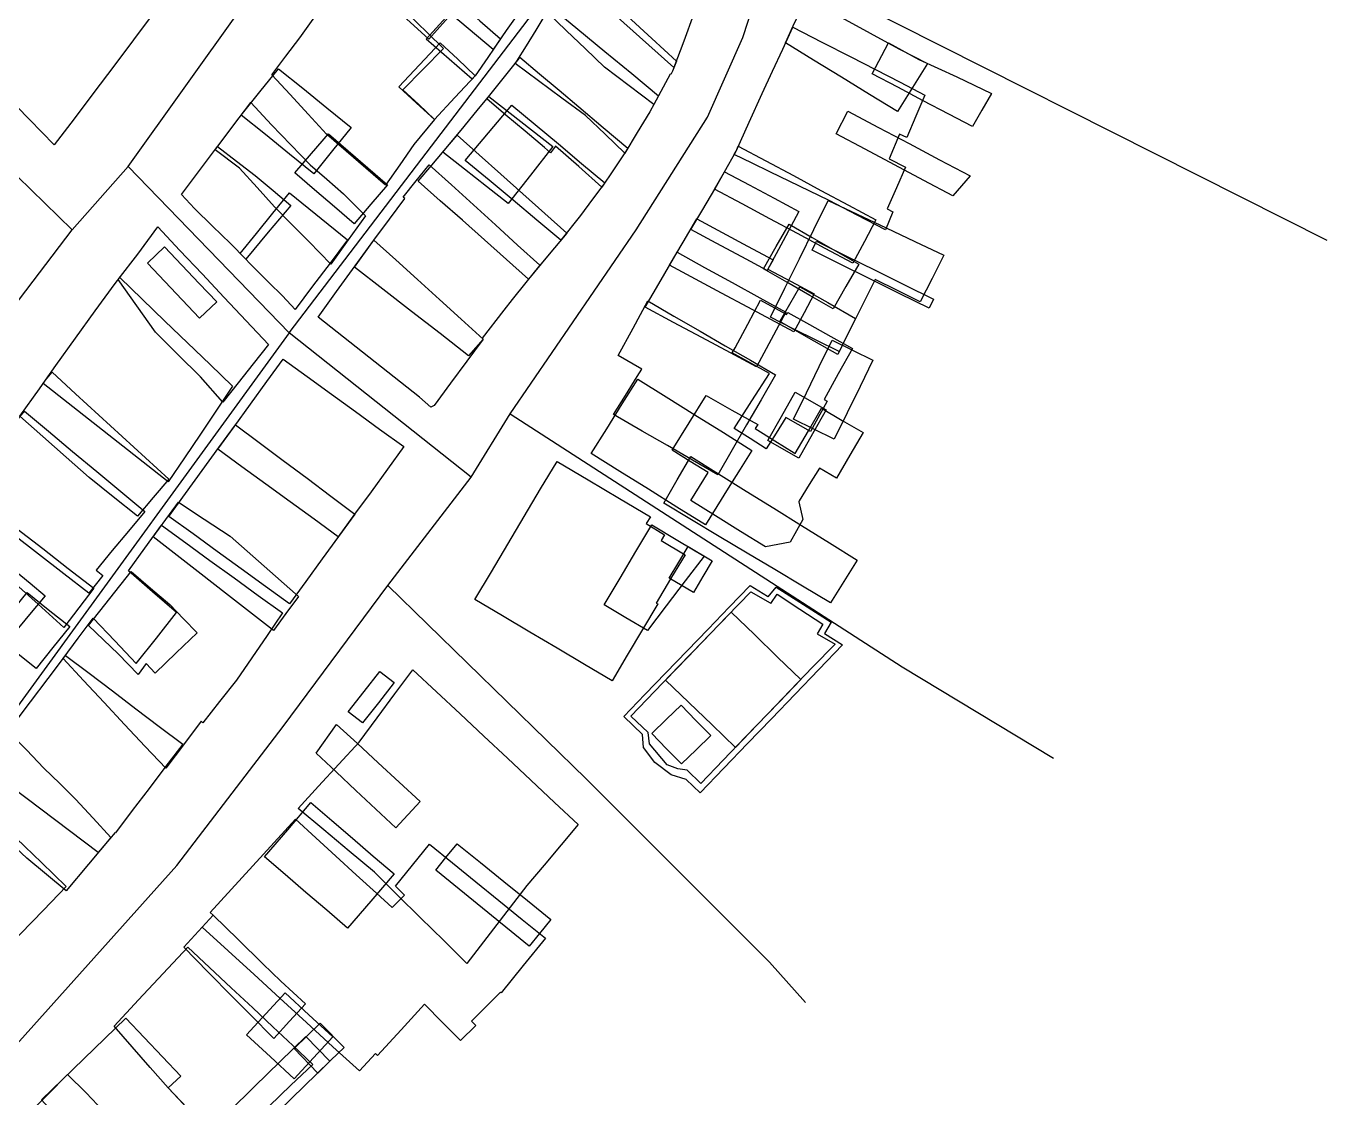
# Model space of a CAD drawing. Header units: metres. Extents: x 2526939 to 2528079, y 1150869 to 1152142.
# Drawn here: x 2527846.1 to 2528025.5, y 1151209 to 1151356.8 of the extents above; entities that cross this region are included whole.
import ezdxf

# ---------------------------------------------------------------- set-up
doc = ezdxf.new("R2010")
doc.units = ezdxf.units.M
doc.layers.add('Buildings', color=7, linetype='Continuous')
doc.layers.add('Roads', color=7, linetype='Continuous')

msp = doc.modelspace()

# ---------------------------------------------------------------- linework, layer by layer
at = {"layer": 'Buildings'}
for points in [[(2527845.587, 1151385.921), (2527849.023, 1151383.103), (2527852.46, 1151380.285), (2527852.984, 1151379.901), (2527855.003, 1151377.335), (2527857.571, 1151374.391), (2527860.825, 1151372.011), (2527864.079, 1151369.631), (2527866.61, 1151367.723), (2527869.14, 1151365.815), (2527866.41, 1151362.186), (2527863.68, 1151358.557), (2527860.95, 1151354.928), (2527858.221, 1151351.3), (2527855.491, 1151347.671), (2527852.761, 1151344.042), (2527850.031, 1151340.413), (2527846.596, 1151343.946), (2527843.16, 1151347.479)], [(2527898.637, 1151358.646), (2527901.511, 1151355.874), (2527903.711, 1151353.713), (2527900.911, 1151350.862), (2527898.111, 1151348.01), (2527900.281, 1151345.98), (2527902.45, 1151343.95), (2527902.45, 1151343.95), (2527899.62, 1151340.491), (2527897.665, 1151337.686), (2527895.71, 1151334.88), (2527892.993, 1151337.225), (2527890.277, 1151339.57), (2527887.56, 1151341.915), (2527885.057, 1151344.643), (2527882.553, 1151347.372), (2527880.05, 1151350.1), (2527881.975, 1151352.65), (2527883.9, 1151355.2), (2527885.975, 1151358.075)]]:
    msp.add_lwpolyline(points, dxfattribs=at)
for points in [[(2527914.2, 1151358.8), (2527912.366, 1151356.184), (2527910.533, 1151353.568), (2527907.091, 1151356.473), (2527903.648, 1151359.379), (2527900.206, 1151362.284), (2527896.763, 1151365.19), (2527893.321, 1151368.095), (2527895.446, 1151371.023), (2527898.025, 1151374.373), (2527900.564, 1151371.679), (2527903.102, 1151368.985), (2527905.641, 1151366.291), (2527908.494, 1151363.794), (2527911.347, 1151361.297), (2527914.2, 1151358.8)], [(2527906.261, 1151360.141), (2527903.98, 1151357.586), (2527901.698, 1151355.031), (2527898.08, 1151358.283), (2527894.462, 1151361.536), (2527890.844, 1151364.788), (2527892.271, 1151366.743), (2527893.8, 1151368.804), (2527895.33, 1151370.864), (2527898.43, 1151367.776), (2527901.529, 1151364.687), (2527904.629, 1151361.599), (2527906.261, 1151360.141)], [(2527938.2, 1151358.4), (2527936.84, 1151354.741), (2527935.479, 1151351.081), (2527932.022, 1151354.175), (2527928.564, 1151357.27), (2527925.107, 1151360.364), (2527921.649, 1151363.458), (2527923.8, 1151366.25), (2527925.636, 1151368.666), (2527929.19, 1151365.711), (2527932.743, 1151362.755), (2527935.472, 1151360.578), (2527938.2, 1151358.4)], [(2527922.348, 1151364.364), (2527925.715, 1151361.27), (2527929.082, 1151358.176), (2527932.449, 1151355.082), (2527935.816, 1151351.988), (2527935.3, 1151350.6), (2527935.05, 1151350.15), (2527934.95, 1151350.2), (2527932.693, 1151345.985), (2527929.299, 1151348.559), (2527925.905, 1151351.133), (2527923.266, 1151353.665), (2527920.628, 1151356.198), (2527917.989, 1151358.73), (2527919.894, 1151361.189), (2527921.45, 1151363.2), (2527922.348, 1151364.364)], [(2527911.55, 1151355.05), (2527909.8, 1151352.5), (2527908.05, 1151349.95), (2527907.643, 1151349.514), (2527904.488, 1151352.265), (2527901.333, 1151355.016), (2527903.587, 1151357.541), (2527905.84, 1151360.065), (2527908.695, 1151357.558), (2527911.55, 1151355.05)], [(2527953.8, 1151360.75), (2527956.205, 1151359.375), (2527958.61, 1151357.999), (2527962.553, 1151355.827), (2527966.496, 1151353.655), (2527970.455, 1151351.651), (2527968.376, 1151348.331), (2527966.296, 1151345.01), (2527962.435, 1151347.384), (2527958.574, 1151349.758), (2527954.712, 1151352.131), (2527950.851, 1151354.505), (2527951.938, 1151356.849), (2527953.8, 1151360.75)], [(2527932.15, 1151345), (2527930.425, 1151342.15), (2527928.7, 1151339.3), (2527925.982, 1151341.893), (2527923.263, 1151344.486), (2527920.03, 1151346.882), (2527916.797, 1151349.277), (2527913.564, 1151351.673), (2527913.806, 1151351.98), (2527915.152, 1151354.108), (2527916.498, 1151356.235), (2527917.85, 1151358.55), (2527918.536, 1151359.436), (2527922.242, 1151356.378), (2527925.949, 1151353.32), (2527929.655, 1151350.261), (2527933.361, 1151347.203), (2527932.15, 1151345)], [(2527970.065, 1151347.305), (2527968.843, 1151344.382), (2527967.621, 1151341.459), (2527966.576, 1151341.895), (2527965.158, 1151338.501), (2527967.439, 1151337.374), (2527966.169, 1151334.486), (2527964.899, 1151331.597), (2527965.681, 1151331.203), (2527964.642, 1151328.708), (2527960.769, 1151330.739), (2527956.895, 1151332.769), (2527952.811, 1151334.739), (2527948.727, 1151336.709), (2527946.253, 1151337.903), (2527943.778, 1151339.096), (2527944.043, 1151339.571), (2527945.848, 1151343.551), (2527947.653, 1151347.531), (2527949.068, 1151350.579), (2527950.482, 1151353.627), (2527951.897, 1151356.675), (2527955.888, 1151354.616), (2527959.879, 1151352.558), (2527963.274, 1151350.807), (2527966.67, 1151349.056), (2527970.065, 1151347.305)], [(2527908.05, 1151349.95), (2527905.25, 1151346.95), (2527902.45, 1151343.95), (2527900, 1151346.203), (2527897.549, 1151348.456), (2527900.405, 1151351.485), (2527903.261, 1151354.514), (2527905.656, 1151352.232), (2527908.05, 1151349.95)], [(2527976.646, 1151342.958), (2527973.389, 1151344.671), (2527969.867, 1151346.524), (2527966.345, 1151348.376), (2527962.823, 1151350.229), (2527965.061, 1151354.484), (2527969.233, 1151352.212), (2527971.854, 1151351.023), (2527974.474, 1151349.834), (2527976.869, 1151348.663), (2527979.263, 1151347.492), (2527977.955, 1151345.225), (2527976.646, 1151342.958)], [(2527890.978, 1151342.841), (2527888.4, 1151339.647), (2527885.822, 1151336.452), (2527882.478, 1151339.151), (2527879.134, 1151341.849), (2527875.79, 1151344.548), (2527878.368, 1151347.743), (2527880.946, 1151350.937), (2527884.29, 1151348.238), (2527887.634, 1151345.54), (2527890.978, 1151342.841)], [(2527922.358, 1151345.666), (2527925.733, 1151342.809), (2527929.108, 1151339.952), (2527928.724, 1151339.321), (2527927.142, 1151336.967), (2527925.559, 1151334.612), (2527922.351, 1151337.425), (2527919.143, 1151340.238), (2527918.446, 1151339.349), (2527917.609, 1151340.058), (2527914.965, 1151342.297), (2527912.321, 1151344.535), (2527909.677, 1151346.774), (2527910.104, 1151347.3), (2527912.114, 1151349.83), (2527914.124, 1151352.36), (2527914.241, 1151352.539), (2527916.947, 1151350.248), (2527919.652, 1151347.957), (2527922.358, 1151345.666)], [(2527888.164, 1151323.989), (2527885.127, 1151327.121), (2527882.754, 1151329.497), (2527880.38, 1151331.872), (2527877.983, 1151334.547), (2527875.586, 1151337.221), (2527872.209, 1151339.762), (2527874.669, 1151343.023), (2527877.128, 1151346.283), (2527879.991, 1151343.173), (2527882.642, 1151340.417), (2527885.292, 1151337.661), (2527887.61, 1151335.678), (2527889.928, 1151333.694), (2527892.95, 1151330.648), (2527890.557, 1151327.318), (2527888.164, 1151323.989)], [(2527918.793, 1151340.195), (2527915.712, 1151336.266), (2527912.631, 1151332.336), (2527909.621, 1151334.695), (2527906.61, 1151337.055), (2527903.6, 1151339.414), (2527904.545, 1151340.528), (2527906.542, 1151342.956), (2527908.539, 1151345.383), (2527909.955, 1151347.123), (2527912.901, 1151344.814), (2527915.847, 1151342.504), (2527918.793, 1151340.195)], [(2527922.584, 1151330.709), (2527919.879, 1151327.283), (2527916.586, 1151330.035), (2527913.294, 1151332.787), (2527910.001, 1151335.539), (2527906.708, 1151338.291), (2527909.919, 1151342.101), (2527913.129, 1151345.91), (2527916.335, 1151343.232), (2527919.54, 1151340.554), (2527922.746, 1151337.876), (2527925.951, 1151335.198), (2527924.268, 1151332.954), (2527922.584, 1151330.709)], [(2527976.34, 1151336.146), (2527973.955, 1151333.39), (2527969.926, 1151335.533), (2527965.897, 1151337.676), (2527961.867, 1151339.819), (2527957.838, 1151341.962), (2527959.478, 1151345.071), (2527963.694, 1151342.84), (2527967.909, 1151340.609), (2527972.125, 1151338.377), (2527976.34, 1151336.146)], [(2527895.984, 1151334.921), (2527893.68, 1151332.238), (2527891.375, 1151329.554), (2527888.654, 1151331.889), (2527885.934, 1151334.225), (2527883.213, 1151336.56), (2527885.517, 1151339.245), (2527887.821, 1151341.929), (2527890.542, 1151339.593), (2527893.263, 1151337.257), (2527895.984, 1151334.921)], [(2527882.658, 1151332.082), (2527879.544, 1151328.365), (2527876.429, 1151324.648), (2527874.315, 1151326.802), (2527871.848, 1151329.217), (2527869.381, 1151331.632), (2527867.564, 1151333.604), (2527870.046, 1151336.894), (2527872.527, 1151340.183), (2527875.137, 1151338.2), (2527877.746, 1151336.217), (2527880.202, 1151334.149), (2527882.658, 1151332.082)], [(2527920.7, 1151328.25), (2527918.065, 1151325.087), (2527915.43, 1151321.923), (2527912.387, 1151324.624), (2527909.344, 1151327.324), (2527906.302, 1151330.025), (2527903.259, 1151332.725), (2527900.216, 1151335.426), (2527902.1, 1151337.65), (2527904.545, 1151340.528), (2527905.573, 1151341.775), (2527908.598, 1151339.07), (2527911.624, 1151336.365), (2527914.649, 1151333.66), (2527917.675, 1151330.955), (2527920.7, 1151328.25)], [(2527963.341, 1151330.089), (2527961.743, 1151327.103), (2527960.144, 1151324.116), (2527956.33, 1151326.157), (2527952.516, 1151328.198), (2527948.702, 1151330.239), (2527944.888, 1151332.28), (2527941.074, 1151334.321), (2527942.452, 1151336.715), (2527944.043, 1151339.571), (2527944.352, 1151340.252), (2527948.15, 1151338.219), (2527951.948, 1151336.187), (2527955.745, 1151334.154), (2527959.543, 1151332.122), (2527963.341, 1151330.089)], [(2527912.014, 1151317.618), (2527909.05, 1151313.75), (2527909.15, 1151313.65), (2527907.168, 1151311.329), (2527903.228, 1151314.391), (2527899.288, 1151317.453), (2527895.348, 1151320.514), (2527891.408, 1151323.576), (2527894.1, 1151327.3), (2527896.232, 1151330.158), (2527898.364, 1151333.016), (2527898.154, 1151333.208), (2527899.947, 1151335.451), (2527901.74, 1151337.693), (2527904.786, 1151334.921), (2527907.832, 1151332.148), (2527910.879, 1151329.376), (2527913.925, 1151326.603), (2527916.971, 1151323.831), (2527915.061, 1151321.466), (2527913.15, 1151319.1), (2527912.014, 1151317.618)], [(2527942.458, 1151336.726), (2527945.875, 1151334.897), (2527949.291, 1151333.069), (2527952.708, 1151331.24), (2527950.531, 1151327.17), (2527948.353, 1151323.1), (2527944.832, 1151324.984), (2527941.311, 1151326.867), (2527937.79, 1151328.751), (2527939.452, 1151331.531), (2527941.113, 1151334.311), (2527942.458, 1151336.726)], [(2527883.251, 1151317.738), (2527881.485, 1151319.6), (2527879.614, 1151321.46), (2527877.743, 1151323.319), (2527875.671, 1151325.424), (2527877.929, 1151328.214), (2527880.187, 1151331.004), (2527882.445, 1151333.794), (2527885.115, 1151331.633), (2527887.785, 1151329.471), (2527890.455, 1151327.31), (2527888.054, 1151324.119), (2527885.652, 1151320.929), (2527883.251, 1151317.738)], [(2527969.443, 1151318.775), (2527966.328, 1151320.32), (2527963.212, 1151321.864), (2527961.57, 1151318.552), (2527959.928, 1151315.24), (2527958.286, 1151311.928), (2527955.117, 1151313.499), (2527951.947, 1151315.071), (2527948.778, 1151316.642), (2527950.777, 1151320.674), (2527952.776, 1151324.706), (2527954.774, 1151328.737), (2527956.773, 1151332.769), (2527960.756, 1151330.88), (2527964.738, 1151328.991), (2527968.721, 1151327.101), (2527972.703, 1151325.212), (2527971.073, 1151321.994), (2527969.443, 1151318.775)], [(2527954.83, 1151319.87), (2527953.431, 1151317.255), (2527952.031, 1151314.639), (2527948.841, 1151316.347), (2527945.651, 1151318.054), (2527942.06, 1151319.975), (2527938.47, 1151321.897), (2527934.879, 1151323.818), (2527936.755, 1151327.018), (2527938.631, 1151330.218), (2527942.137, 1151328.342), (2527945.643, 1151326.465), (2527949.149, 1151324.589), (2527948.451, 1151323.284), (2527951.641, 1151321.577), (2527954.83, 1151319.87)], [(2527960.972, 1151323.952), (2527959.211, 1151320.883), (2527957.449, 1151317.814), (2527954.245, 1151319.653), (2527951.04, 1151321.492), (2527947.836, 1151323.331), (2527949.597, 1151326.4), (2527951.358, 1151329.469), (2527954.563, 1151327.63), (2527957.767, 1151325.791), (2527960.972, 1151323.952)], [(2527879.55, 1151312.9), (2527877.46, 1151310.246), (2527875.371, 1151307.593), (2527873.281, 1151304.939), (2527870.183, 1151308.444), (2527867.081, 1151311.509), (2527863.978, 1151314.574), (2527861.409, 1151318.219), (2527858.839, 1151321.864), (2527861.55, 1151325.35), (2527864.3, 1151329.1), (2527867.35, 1151325.86), (2527870.4, 1151322.62), (2527873.45, 1151319.38), (2527876.5, 1151316.14), (2527879.55, 1151312.9)], [(2527872.425, 1151318.779), (2527870.07, 1151316.543), (2527867.666, 1151319.072), (2527865.263, 1151321.602), (2527862.859, 1151324.131), (2527865.214, 1151326.368), (2527867.618, 1151323.838), (2527870.021, 1151321.309), (2527872.425, 1151318.779)], [(2527909.15, 1151313.65), (2527906.9, 1151310.6), (2527904.65, 1151307.55), (2527902.4, 1151304.5), (2527901.973, 1151304.251), (2527900.375, 1151305.613), (2527896.881, 1151308.372), (2527893.388, 1151311.132), (2527889.894, 1151313.891), (2527886.4, 1151316.65), (2527888.967, 1151320.2), (2527891.533, 1151323.75), (2527894.1, 1151327.3), (2527897.11, 1151324.57), (2527900.12, 1151321.84), (2527903.13, 1151319.11), (2527906.14, 1151316.38), (2527909.15, 1151313.65)], [(2527954.543, 1151325.884), (2527955.163, 1151327.133), (2527959.197, 1151325.133), (2527963.23, 1151323.133), (2527967.264, 1151321.133), (2527971.298, 1151319.133), (2527970.678, 1151317.883), (2527966.644, 1151319.883), (2527962.611, 1151321.884), (2527958.577, 1151323.884), (2527954.543, 1151325.884)], [(2527950.918, 1151317.361), (2527948.902, 1151313.589), (2527946.885, 1151309.816), (2527943.268, 1151311.75), (2527939.349, 1151313.844), (2527935.431, 1151315.937), (2527931.512, 1151318.031), (2527933.712, 1151321.818), (2527935.912, 1151325.606), (2527939.715, 1151323.516), (2527943.518, 1151321.427), (2527947.321, 1151319.337), (2527950.918, 1151317.361)], [(2527874.621, 1151307.131), (2527872.401, 1151303.836), (2527870.18, 1151300.541), (2527867.96, 1151297.246), (2527865.739, 1151293.951), (2527862.289, 1151296.665), (2527858.839, 1151299.38), (2527855.39, 1151302.094), (2527851.94, 1151304.809), (2527848.49, 1151307.523), (2527850.25, 1151310), (2527852.967, 1151313.767), (2527855.683, 1151317.533), (2527858.4, 1151321.3), (2527859.045, 1151322.129), (2527862.16, 1151319.129), (2527865.275, 1151316.13), (2527868.391, 1151313.13), (2527871.506, 1151310.131), (2527874.621, 1151307.131)], [(2527958.075, 1151311.493), (2527954.09, 1151313.781), (2527950.105, 1151316.068), (2527951.483, 1151318.469), (2527952.86, 1151320.869), (2527956.688, 1151318.672), (2527960.516, 1151316.475), (2527959.296, 1151313.984), (2527958.075, 1151311.493)], [(2527949.496, 1151308.713), (2527947.502, 1151305.267), (2527945.509, 1151301.821), (2527943.515, 1151298.375), (2527941.521, 1151294.929), (2527938.052, 1151296.936), (2527934.583, 1151298.943), (2527931.114, 1151300.95), (2527927.153, 1151303.241), (2527928.781, 1151305.85), (2527930.409, 1151308.459), (2527931.06, 1151309.503), (2527927.798, 1151311.389), (2527929.841, 1151315.145), (2527931.884, 1151318.902), (2527935.486, 1151316.818), (2527939.088, 1151314.734), (2527942.557, 1151312.727), (2527946.027, 1151310.72), (2527949.496, 1151308.713)], [(2527950.872, 1151317.109), (2527951.009, 1151317.026), (2527951.189, 1151317.327), (2527954.164, 1151315.667), (2527957.14, 1151314.007), (2527960.115, 1151312.347), (2527958.15, 1151308.826), (2527956.185, 1151305.305), (2527956.636, 1151305.053), (2527954.326, 1151300.913), (2527950.934, 1151302.806), (2527949.562, 1151300.66), (2527948.19, 1151298.513), (2527945.995, 1151299.916), (2527943.8, 1151301.318), (2527946.221, 1151305.105), (2527948.641, 1151308.893), (2527946.086, 1151310.318), (2527943.531, 1151311.744), (2527943.918, 1151312.438), (2527945.675, 1151315.715), (2527947.431, 1151318.992), (2527950.872, 1151317.109)], [(2527962.923, 1151310.738), (2527961.144, 1151307.102), (2527959.364, 1151303.466), (2527957.585, 1151299.83), (2527954.777, 1151301.204), (2527951.969, 1151302.578), (2527953.748, 1151306.214), (2527955.527, 1151309.849), (2527957.306, 1151313.485), (2527960.115, 1151312.112), (2527962.923, 1151310.738)], [(2527898.218, 1151298.8), (2527895.961, 1151295.693), (2527893.704, 1151292.585), (2527891.447, 1151289.478), (2527889.19, 1151286.37), (2527885.864, 1151288.786), (2527882.538, 1151291.202), (2527879.211, 1151293.617), (2527875.885, 1151296.033), (2527872.559, 1151298.449), (2527874.816, 1151301.557), (2527877.072, 1151304.664), (2527879.329, 1151307.772), (2527881.586, 1151310.879), (2527884.912, 1151308.463), (2527888.239, 1151306.047), (2527891.565, 1151303.632), (2527894.892, 1151301.216), (2527898.218, 1151298.8)], [(2527865.823, 1151294.318), (2527863.664, 1151291.768), (2527861.505, 1151289.218), (2527858.167, 1151291.88), (2527854.829, 1151294.541), (2527851.648, 1151297.365), (2527848.467, 1151300.19), (2527845.286, 1151303.014), (2527847.971, 1151306.793), (2527848.803, 1151307.963), (2527849.726, 1151309.054), (2527852.945, 1151306.107), (2527856.165, 1151303.16), (2527859.384, 1151300.212), (2527862.604, 1151297.265), (2527865.823, 1151294.318)], [(2527942.981, 1151293.07), (2527941.402, 1151290.543), (2527939.823, 1151288.016), (2527935.887, 1151290.473), (2527931.951, 1151292.931), (2527928.015, 1151295.388), (2527924.079, 1151297.845), (2527926.216, 1151301.268), (2527928.352, 1151304.691), (2527930.489, 1151308.114), (2527934.425, 1151305.657), (2527938.361, 1151303.2), (2527942.297, 1151300.742), (2527946.233, 1151298.285), (2527944.607, 1151295.678), (2527942.981, 1151293.07)], [(2527956.485, 1151303.896), (2527954.598, 1151300.553), (2527952.71, 1151297.21), (2527948.424, 1151299.63), (2527950.312, 1151302.974), (2527952.2, 1151306.317), (2527956.485, 1151303.896)], [(2527952.078, 1151297.953), (2527952.213, 1151297.859), (2527954.021, 1151300.975), (2527955.828, 1151304.09), (2527958.697, 1151302.425), (2527961.566, 1151300.76), (2527959.741, 1151297.616), (2527957.916, 1151294.471), (2527955.541, 1151295.849), (2527954.138, 1151293.597), (2527952.734, 1151291.345), (2527952.719, 1151291.199), (2527953.25, 1151288.73), (2527951.5, 1151285.633), (2527948.091, 1151284.965), (2527944.658, 1151287.108), (2527941.226, 1151289.252), (2527937.793, 1151291.395), (2527940.18, 1151295.223), (2527937.708, 1151296.767), (2527935.236, 1151298.31), (2527937.588, 1151302.079), (2527939.94, 1151305.848), (2527943.489, 1151303.847), (2527947.038, 1151301.845), (2527946.698, 1151301.3), (2527949.388, 1151299.627), (2527952.078, 1151297.953)], [(2527856.721, 1151281.049), (2527854.795, 1151278.569), (2527851.322, 1151281.267), (2527847.849, 1151283.966), (2527844.376, 1151286.664), (2527840.903, 1151289.363), (2527837.43, 1151292.061), (2527839.254, 1151294.481), (2527841.078, 1151296.901), (2527842.964, 1151299.651), (2527844.85, 1151302.4), (2527845.914, 1151303.685), (2527849.234, 1151300.919), (2527852.555, 1151298.153), (2527855.875, 1151295.388), (2527859.196, 1151292.622), (2527862.516, 1151289.856), (2527860.272, 1151287.162), (2527858.029, 1151284.469), (2527855.785, 1151281.775), (2527856.721, 1151281.049)], [(2527891.473, 1151289.511), (2527889.221, 1151286.411), (2527886.969, 1151283.31), (2527884.717, 1151280.21), (2527882.465, 1151277.109), (2527879.139, 1151279.525), (2527875.812, 1151281.941), (2527872.486, 1151284.356), (2527869.159, 1151286.772), (2527865.833, 1151289.188), (2527868.126, 1151292.346), (2527870.42, 1151295.505), (2527872.713, 1151298.663), (2527875.006, 1151301.821), (2527878.299, 1151299.359), (2527881.593, 1151296.897), (2527884.886, 1151294.435), (2527888.18, 1151291.973), (2527891.473, 1151289.511)], [(2527960.737, 1151283.134), (2527958.9, 1151280.191), (2527957.063, 1151277.247), (2527953.233, 1151279.54), (2527949.402, 1151281.833), (2527945.572, 1151284.126), (2527941.741, 1151286.418), (2527937.91, 1151288.711), (2527934.08, 1151291.004), (2527935.938, 1151294.23), (2527937.796, 1151297.456), (2527941.62, 1151295.069), (2527945.443, 1151292.682), (2527949.267, 1151290.295), (2527953.09, 1151287.908), (2527956.914, 1151285.521), (2527960.737, 1151283.134)], [(2527933.255, 1151277.101), (2527931.151, 1151273.563), (2527929.048, 1151270.024), (2527926.944, 1151266.486), (2527923.162, 1151268.734), (2527919.38, 1151270.982), (2527915.599, 1151273.23), (2527911.817, 1151275.478), (2527908.035, 1151277.726), (2527910.3, 1151281.536), (2527912.565, 1151285.346), (2527914.83, 1151289.155), (2527917.095, 1151292.965), (2527919.36, 1151296.775), (2527923.656, 1151294.221), (2527927.952, 1151291.667), (2527932.248, 1151289.113), (2527931.633, 1151288.179), (2527934.188, 1151286.659), (2527933.714, 1151285.861), (2527937.014, 1151283.9), (2527935.03, 1151280.563), (2527933.045, 1151277.226), (2527933.255, 1151277.101)], [(2527837.883, 1151292.939), (2527841.401, 1151290.206), (2527844.919, 1151287.473), (2527848.437, 1151284.739), (2527851.955, 1151282.006), (2527855.473, 1151279.273), (2527853.397, 1151276.57), (2527851.32, 1151273.866), (2527847.791, 1151277.058), (2527844.261, 1151280.25), (2527842.243, 1151277.619), (2527840.225, 1151274.988), (2527840.31, 1151274.919), (2527837.655, 1151271.679), (2527834.423, 1151274.38), (2527831.192, 1151277.082), (2527827.96, 1151279.783), (2527830.301, 1151282.591), (2527831.881, 1151284.346), (2527834.104, 1151287.448), (2527834.689, 1151288.443), (2527836.286, 1151290.691), (2527837.883, 1151292.939)], [(2527883.69, 1151278.146), (2527881.978, 1151275.785), (2527880.265, 1151273.423), (2527876.944, 1151276.013), (2527873.623, 1151278.603), (2527870.303, 1151281.194), (2527866.982, 1151283.784), (2527863.661, 1151286.374), (2527865.399, 1151288.77), (2527867.138, 1151291.166), (2527870.701, 1151288.816), (2527874.263, 1151286.465), (2527877.405, 1151283.692), (2527880.548, 1151280.919), (2527883.69, 1151278.146)], [(2527881.49, 1151275.856), (2527879.38, 1151272.775), (2527877.269, 1151269.694), (2527875.159, 1151266.613), (2527872.827, 1151263.664), (2527870.494, 1151260.714), (2527870.266, 1151260.954), (2527867.826, 1151257.693), (2527865.386, 1151254.431), (2527862.556, 1151257.463), (2527859.726, 1151260.495), (2527856.896, 1151263.527), (2527854.066, 1151266.559), (2527851.236, 1151269.591), (2527853.309, 1151272.362), (2527855.381, 1151275.134), (2527858.36, 1151272.007), (2527861.338, 1151268.879), (2527864.116, 1151272.391), (2527866.895, 1151275.903), (2527863.578, 1151278.794), (2527860.261, 1151281.685), (2527862.535, 1151284.82), (2527864.809, 1151287.955), (2527868.145, 1151285.535), (2527871.481, 1151283.115), (2527874.818, 1151280.696), (2527878.154, 1151278.276), (2527881.49, 1151275.856)], [(2527939.634, 1151283.713), (2527937.027, 1151280.286), (2527934.42, 1151276.858), (2527931.813, 1151273.431), (2527928.839, 1151275.199), (2527925.865, 1151276.966), (2527928.052, 1151280.644), (2527930.238, 1151284.321), (2527932.425, 1151287.999), (2527936.03, 1151285.856), (2527939.634, 1151283.713)], [(2527940.749, 1151283.049), (2527939.457, 1151280.875), (2527938.164, 1151278.701), (2527934.846, 1151280.674), (2527936.139, 1151282.849), (2527937.431, 1151285.023), (2527940.749, 1151283.049)], [(2527848.77, 1151278.225), (2527846.611, 1151275.633), (2527844.453, 1151273.04), (2527842.294, 1151270.448), (2527840.219, 1151272.177), (2527838.143, 1151273.905), (2527840.302, 1151276.497), (2527842.461, 1151279.089), (2527844.62, 1151281.681), (2527846.695, 1151279.953), (2527848.77, 1151278.225)], [(2527869.71, 1151273.116), (2527866.834, 1151270.348), (2527863.958, 1151267.579), (2527862.708, 1151268.89), (2527861.57, 1151267.37), (2527858.835, 1151270.211), (2527856.8, 1151272.16), (2527854.765, 1151274.109), (2527857.702, 1151277.835), (2527860.639, 1151281.561), (2527863.297, 1151279.29), (2527865.955, 1151277.018), (2527867.833, 1151275.067), (2527869.71, 1151273.116)], [(2527948.383, 1151278.158), (2527948.486, 1151278.083), (2527949.565, 1151279.421), (2527953.369, 1151277.013), (2527957.173, 1151274.606), (2527956.233, 1151273.031), (2527958.75, 1151271.448), (2527955.473, 1151268.05), (2527952.195, 1151264.651), (2527948.918, 1151261.253), (2527945.64, 1151257.855), (2527942.363, 1151254.456), (2527939.085, 1151251.058), (2527937.178, 1151252.866), (2527935.099, 1151253.545), (2527932.851, 1151255.229), (2527931.263, 1151257.325), (2527931.143, 1151259.106), (2527928.578, 1151261.581), (2527931.483, 1151264.593), (2527934.387, 1151267.605), (2527937.292, 1151270.617), (2527940.197, 1151273.629), (2527943.101, 1151276.641), (2527946.006, 1151279.653), (2527948.383, 1151278.158)], [(2527852.153, 1151274.008), (2527849.846, 1151271.099), (2527847.538, 1151268.19), (2527844.585, 1151270.531), (2527841.649, 1151272.861), (2527843.956, 1151275.77), (2527846.263, 1151278.679), (2527849.2, 1151276.35), (2527852.153, 1151274.008)], [(2527948.74, 1151277.244), (2527948.865, 1151277.161), (2527949.71, 1151278.434), (2527952.866, 1151276.384), (2527956.021, 1151274.334), (2527955.235, 1151272.99), (2527957.695, 1151271.563), (2527954.608, 1151268.362), (2527951.522, 1151265.162), (2527948.435, 1151261.961), (2527945.348, 1151258.76), (2527942.262, 1151255.56), (2527939.175, 1151252.359), (2527937.286, 1151254.18), (2527936.021, 1151254.345), (2527934.545, 1151254.934), (2527932.104, 1151257.791), (2527931.911, 1151259.365), (2527929.548, 1151261.644), (2527932.853, 1151265.071), (2527936.159, 1151268.499), (2527939.464, 1151271.926), (2527942.77, 1151275.354), (2527946.075, 1151278.781), (2527948.74, 1151277.244)], [(2527952.993, 1151266.688), (2527949.982, 1151263.566), (2527946.972, 1151260.445), (2527943.961, 1151257.323), (2527940.752, 1151260.418), (2527937.543, 1151263.513), (2527934.334, 1151266.608), (2527937.344, 1151269.73), (2527940.355, 1151272.851), (2527943.365, 1151275.973), (2527946.574, 1151272.878), (2527949.784, 1151269.783), (2527952.993, 1151266.688)], [(2527867.736, 1151257.765), (2527865.418, 1151254.708), (2527863.101, 1151251.651), (2527860.783, 1151248.593), (2527858.465, 1151245.536), (2527858.409, 1151245.578), (2527856.091, 1151242.8), (2527852.138, 1151245.796), (2527848.186, 1151248.793), (2527844.233, 1151251.789), (2527840.28, 1151254.785), (2527842.347, 1151257.57), (2527844.413, 1151260.354), (2527844.331, 1151260.415), (2527846.752, 1151263.61), (2527849.173, 1151266.806), (2527851.594, 1151270.001), (2527854.822, 1151267.554), (2527858.051, 1151265.107), (2527861.279, 1151262.659), (2527864.508, 1151260.212), (2527867.736, 1151257.765)], [(2527915.206, 1151238.272), (2527912.437, 1151234.691), (2527909.669, 1151231.11), (2527906.9, 1151227.529), (2527903.725, 1151230.668), (2527900.549, 1151233.807), (2527897.373, 1151236.947), (2527894.198, 1151240.086), (2527890.691, 1151243.025), (2527887.183, 1151245.964), (2527883.676, 1151248.903), (2527886.481, 1151251.95), (2527889.286, 1151254.997), (2527892.091, 1151258.044), (2527894.548, 1151261.374), (2527897.006, 1151264.704), (2527899.463, 1151268.034), (2527902.724, 1151264.985), (2527905.985, 1151261.935), (2527909.246, 1151258.886), (2527912.508, 1151255.836), (2527915.769, 1151252.787), (2527919.03, 1151249.737), (2527922.291, 1151246.688), (2527919.929, 1151243.883), (2527917.568, 1151241.077), (2527915.206, 1151238.272)], [(2527890.573, 1151262.235), (2527892.759, 1151265.018), (2527894.944, 1151267.8), (2527896.913, 1151266.254), (2527894.727, 1151263.472), (2527892.541, 1151260.689), (2527890.573, 1151262.235)], [(2527940.554, 1151258.936), (2527938.535, 1151256.982), (2527936.516, 1151255.028), (2527934.476, 1151257.135), (2527932.436, 1151259.241), (2527934.455, 1151261.196), (2527936.474, 1151263.151), (2527938.514, 1151261.044), (2527940.554, 1151258.936)], [(2527857.83, 1151244.884), (2527854.754, 1151241.199), (2527851.678, 1151237.513), (2527848.954, 1151239.787), (2527846.23, 1151242.06), (2527844.018, 1151244.117), (2527841.805, 1151246.174), (2527839.5, 1151248.399), (2527837.195, 1151250.625), (2527839.385, 1151253.578), (2527841.576, 1151256.53), (2527843.766, 1151259.483), (2527846.184, 1151256.962), (2527848.601, 1151254.44), (2527850.768, 1151252.318), (2527852.935, 1151250.195), (2527855.383, 1151247.54), (2527857.83, 1151244.884)], [(2527900.474, 1151249.873), (2527897.116, 1151246.225), (2527894.374, 1151248.805), (2527891.633, 1151251.384), (2527888.891, 1151253.964), (2527886.149, 1151256.543), (2527888.944, 1151260.485), (2527891.827, 1151257.832), (2527894.709, 1151255.179), (2527897.592, 1151252.526), (2527900.474, 1151249.873)], [(2527851.678, 1151238.128), (2527848.517, 1151234.86), (2527845.357, 1151231.592), (2527842.196, 1151228.324), (2527838.99, 1151231.426), (2527835.783, 1151234.527), (2527832.577, 1151237.629), (2527829.37, 1151240.73), (2527832.241, 1151244.279), (2527835.112, 1151247.827), (2527837.983, 1151251.376), (2527841.407, 1151248.064), (2527844.831, 1151244.752), (2527848.254, 1151241.44), (2527851.678, 1151238.128)], [(2527896.879, 1151239.865), (2527893.671, 1151236.127), (2527890.463, 1151232.39), (2527887.599, 1151234.849), (2527884.734, 1151237.308), (2527881.87, 1151239.766), (2527879.005, 1151242.225), (2527882.213, 1151245.963), (2527885.421, 1151249.7), (2527888.286, 1151247.241), (2527891.15, 1151244.783), (2527894.015, 1151242.324), (2527896.879, 1151239.865)], [(2527894.441, 1151237.205), (2527896.604, 1151235.22), (2527898.333, 1151236.93), (2527897.084, 1151238.193), (2527899.424, 1151241.079), (2527901.763, 1151243.964), (2527904.96, 1151241.372), (2527908.156, 1151238.781), (2527911.353, 1151236.189), (2527914.549, 1151233.598), (2527917.746, 1151231.006), (2527914.693, 1151227.24), (2527911.64, 1151223.473), (2527911.569, 1151223.544), (2527909.133, 1151221.135), (2527907.544, 1151219.564), (2527908.141, 1151218.96), (2527906.044, 1151216.886), (2527903.573, 1151219.385), (2527901.102, 1151221.884), (2527897.861, 1151218.349), (2527894.619, 1151214.813), (2527894.31, 1151215.096), (2527892.095, 1151212.68), (2527888.448, 1151216.023), (2527884.8, 1151219.366), (2527881.153, 1151222.709), (2527877.581, 1151225.984), (2527874.008, 1151229.258), (2527870.436, 1151232.533), (2527871.949, 1151234.183), (2527871.513, 1151234.554), (2527874.461, 1151237.769), (2527877.408, 1151240.985), (2527880.355, 1151244.2), (2527883.303, 1151247.415), (2527886.088, 1151244.862), (2527888.872, 1151242.31), (2527891.657, 1151239.758), (2527894.441, 1151237.205)], [(2527916.934, 1151231.666), (2527915.513, 1151229.913), (2527912.291, 1151232.525), (2527909.068, 1151235.137), (2527905.846, 1151237.749), (2527902.623, 1151240.361), (2527904.044, 1151242.115), (2527905.599, 1151244.031), (2527908.822, 1151241.419), (2527912.044, 1151238.807), (2527915.267, 1151236.195), (2527918.489, 1151233.583), (2527916.934, 1151231.666)], [(2527884.686, 1151221.941), (2527882.486, 1151219.541), (2527880.286, 1151217.141), (2527877.024, 1151220.454), (2527874.61, 1151222.907), (2527871.245, 1151226.326), (2527867.879, 1151229.744), (2527869.914, 1151231.964), (2527871.949, 1151234.183), (2527875.377, 1151230.833), (2527878.804, 1151227.483), (2527881.264, 1151225.078), (2527884.686, 1151221.941)], [(2527885.698, 1151213.58), (2527882.667, 1151210.707), (2527879.637, 1151207.835), (2527876.606, 1151204.962), (2527873.575, 1151202.089), (2527870.968, 1151204.84), (2527868.36, 1151207.59), (2527865.753, 1151210.341), (2527863.258, 1151213.176), (2527860.763, 1151216.011), (2527858.268, 1151218.846), (2527861.659, 1151222.486), (2527865.05, 1151226.126), (2527868.441, 1151229.766), (2527871.424, 1151226.969), (2527874.407, 1151224.171), (2527877.39, 1151221.374), (2527880.159, 1151218.776), (2527882.929, 1151216.178), (2527885.698, 1151213.58)], [(2527888.458, 1151217.405), (2527885.794, 1151214.5), (2527883.13, 1151211.594), (2527879.825, 1151214.625), (2527876.519, 1151217.655), (2527879.183, 1151220.561), (2527881.846, 1151223.466), (2527885.152, 1151220.436), (2527888.458, 1151217.405)], [(2527875.148, 1151200.627), (2527871.775, 1151197.345), (2527868.401, 1151194.062), (2527865.028, 1151190.78), (2527862.601, 1151193.275), (2527860.173, 1151195.77), (2527857.746, 1151198.265), (2527854.588, 1151201.74), (2527851.431, 1151205.215), (2527848.273, 1151208.69), (2527851.175, 1151211.513), (2527854.077, 1151214.337), (2527856.979, 1151217.16), (2527859.881, 1151219.983), (2527862.416, 1151217.317), (2527864.951, 1151214.65), (2527867.486, 1151211.984), (2527865.753, 1151210.341), (2527867.866, 1151208.111), (2527870.293, 1151205.616), (2527872.721, 1151203.122), (2527875.148, 1151200.627)], [(2527889.983, 1151215.918), (2527888.174, 1151214.157), (2527886.365, 1151212.396), (2527883.086, 1151215.766), (2527884.895, 1151217.526), (2527886.705, 1151219.286), (2527889.983, 1151215.918)], [(2527888.034, 1151214.021), (2527884.499, 1151210.582), (2527880.964, 1151207.142), (2527877.428, 1151203.703), (2527873.893, 1151200.263), (2527870.585, 1151203.661), (2527874.12, 1151207.101), (2527877.656, 1151210.541), (2527881.191, 1151213.98), (2527884.726, 1151217.42), (2527888.034, 1151214.021)], [(2527865.306, 1151191.17), (2527862.852, 1151188.648), (2527860.399, 1151186.127), (2527857.945, 1151183.605), (2527855.198, 1151186.446), (2527852.397, 1151189.337), (2527849.597, 1151192.227), (2527846.796, 1151195.118), (2527843.995, 1151198.008), (2527843.504, 1151198.676), (2527840.955, 1151201.211), (2527843.683, 1151203.961), (2527846.412, 1151206.711), (2527849.14, 1151209.461), (2527851.868, 1151212.211), (2527854.433, 1151209.666), (2527857.568, 1151206.344), (2527860.703, 1151203.023), (2527862.991, 1151200.598), (2527865.28, 1151198.174), (2527867.568, 1151195.749), (2527864.085, 1151192.36), (2527865.306, 1151191.17)]]:
    msp.add_lwpolyline(points, close=True, dxfattribs=at)
at = {"layer": 'Roads'}
for points in [[(2527882.4, 1151314.5), (2527899.957, 1151337.517), (2527922.055, 1151366.486)], [(2527912.884, 1151303.339), (2527930.294, 1151328.713), (2527940.11, 1151344.27), (2527945.004, 1151355.25), (2527948.529, 1151366.144)], [(2527948.529, 1151366.144), (2528025.544, 1151327.284)], [(2527860.224, 1151337.449), (2527875.673, 1151359.034)], [(2527827.925, 1151352.64), (2527852.495, 1151328.713)], [(2527852.495, 1151328.713), (2527860.224, 1151337.449)], [(2527882.4, 1151314.5), (2527860.224, 1151337.449)], [(2527792.125, 1151247.577), (2527802.489, 1151261.243), (2527829.794, 1151298.866), (2527852.495, 1151328.713)], [(2527882.4, 1151314.5), (2527844.586, 1151262.456), (2527828.961, 1151241.517)], [(2527907.539, 1151294.608), (2527882.4, 1151314.5)], [(2527907.539, 1151294.608), (2527912.884, 1151303.339)], [(2527912.884, 1151303.339), (2527966.938, 1151268.414), (2527987.84, 1151255.845)], [(2527896.03, 1151279.658), (2527907.539, 1151294.608)], [(2527835.7, 1151206.225), (2527866.925, 1151241.029), (2527881.61, 1151260.211), (2527896.03, 1151279.658)], [(2527896.03, 1151279.658), (2527923.38, 1151252.99), (2527948.652, 1151227.69), (2527953.628, 1151222.122)]]:
    msp.add_lwpolyline(points, dxfattribs=at)

doc.saveas('drawing.dxf')
